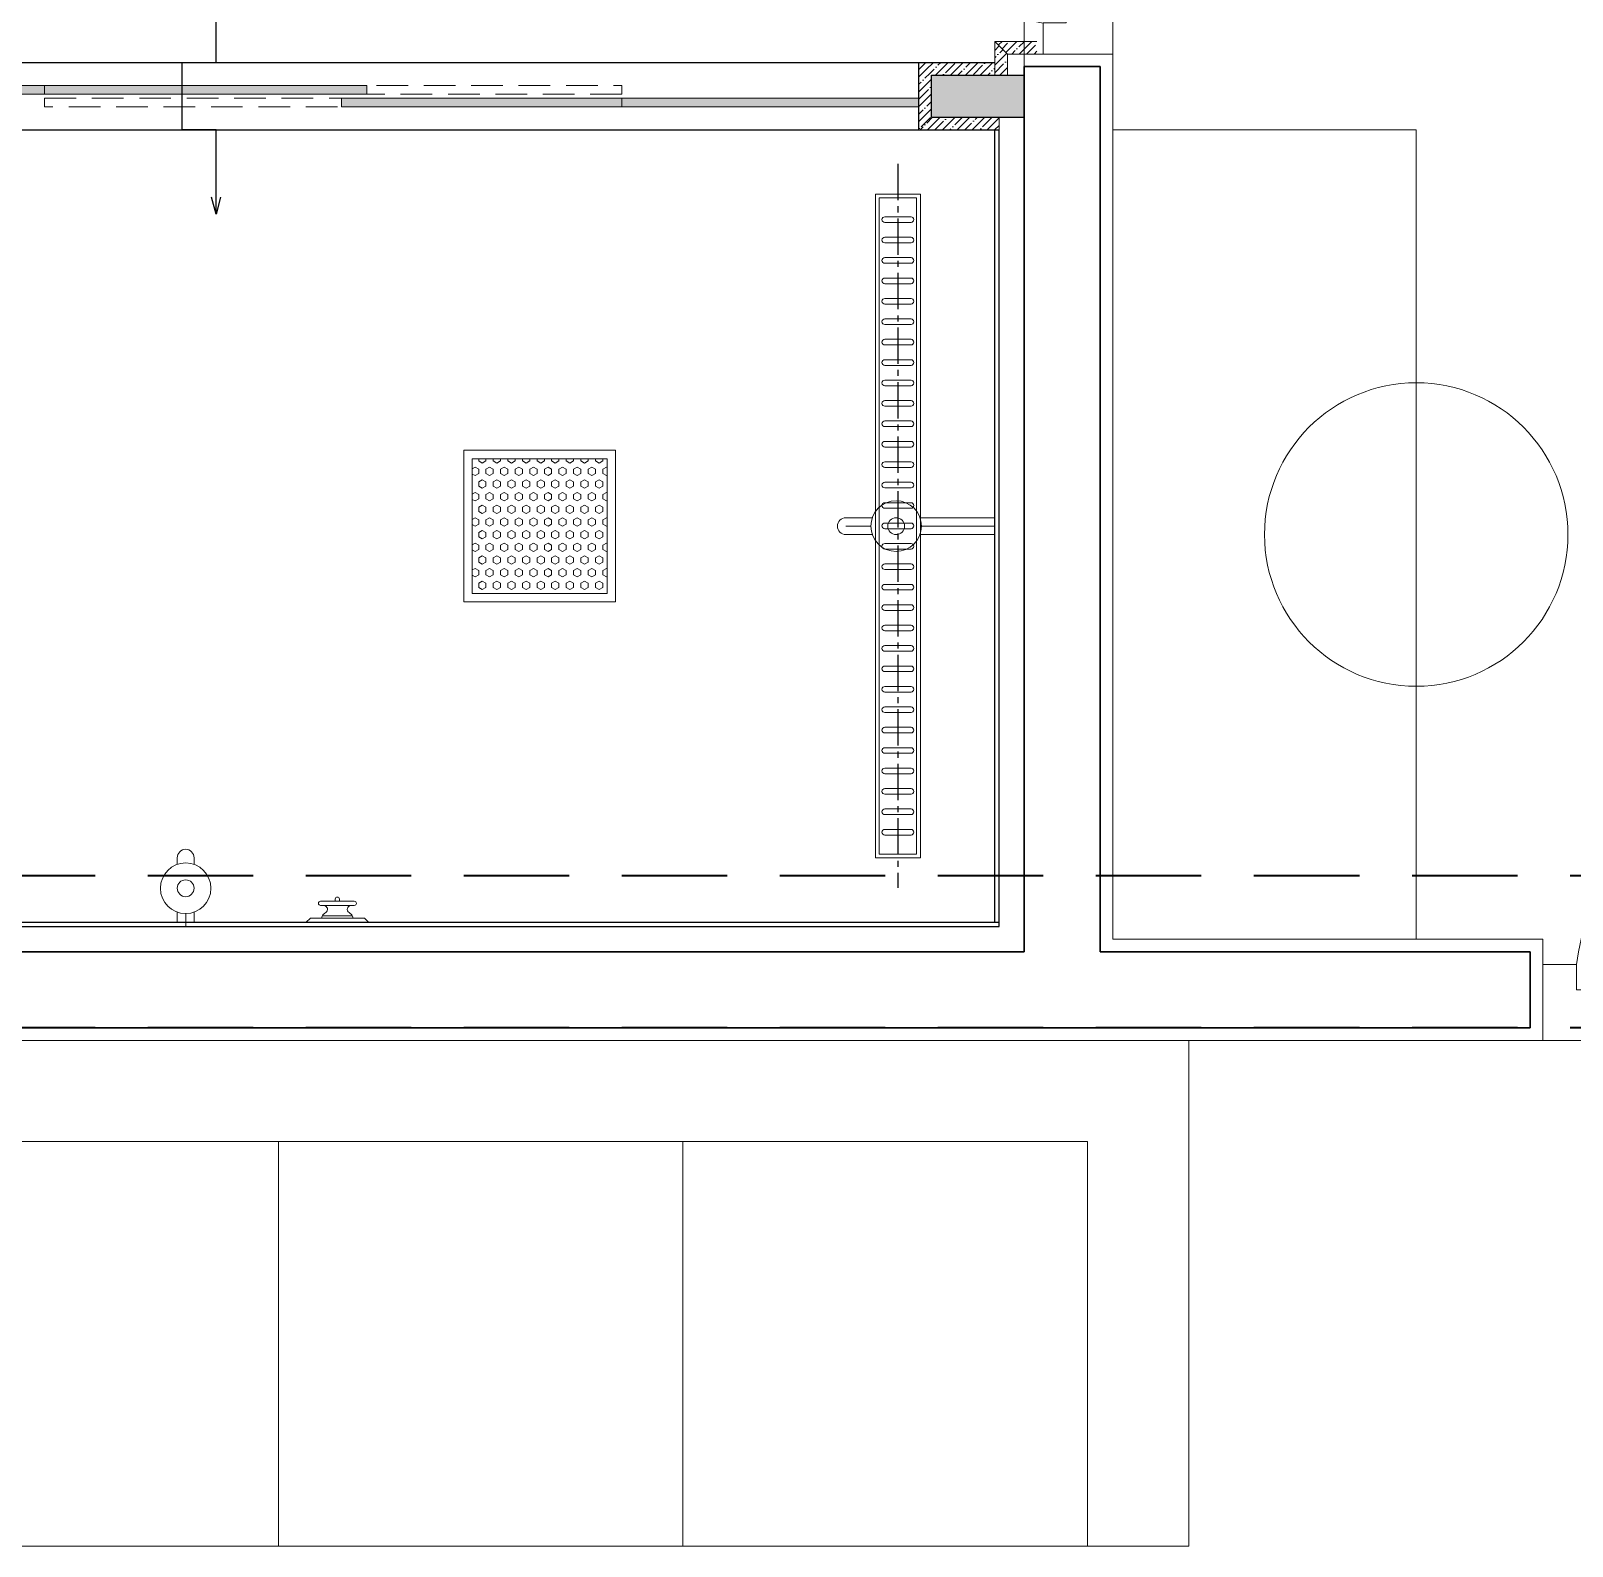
# Model space of a CAD drawing. Header units: inches. Extents: x -189347 to -188565, y -48525 to -47011.
# Drawn here: x -189185.1 to -189093.7, y -48028.6 to -47938.7 of the extents above; entities that cross this region are included whole.
import ezdxf

# ---------------------------------------------------------------- set-up
doc = ezdxf.new("R2010")
doc.units = ezdxf.units.IN
doc.header["$LTSCALE"] = 25
doc.header["$MEASUREMENT"] = 0
for name, pattern in [('ACAD_ISO10W100', [18, 12, -3, 0, -3]), ('CENTER', [2, 1.25, -0.25, 0.25, -0.25]), ('CENTER2', [1.125, 0.75, -0.125, 0.125, -0.125]), ('DASHED2', [0.375, 0.25, -0.125])]:
    doc.linetypes.add(name, pattern=pattern)
doc.layers.get('0').update_dxf_attribs({"lineweight": 0})
for name, color, linetype, lineweight in [('c.line', 160, 'ACAD_ISO10W100', 25), ('CWS', 180, 'Continuous', 18), ('FURNITURE', 251, 'Continuous', 0), ('GLASS', 7, 'Continuous', 9), ('hidden', 7, 'DASHED2', 5), ('PLASTER LINE', 1, 'Continuous', 5), ('PP--BEAM', 104, 'DASHED2', 40), ('PP-TOILET 6', 5, 'Continuous', 9), ('PP-WALL', 7, 'Continuous', 30), ('SANITARY', 212, 'Continuous', 5), ('SANITARY TXT', 7, 'Continuous', 9), ('SEC HATCH', 7, 'Continuous', 5), ('SEC. HATCH', 8, 'Continuous', 0), ('sechatch', 8, 'Continuous', 0), ('STONE', 7, 'Continuous', 9), ('TOILET ELE', 7, 'Continuous', 13), ('WIN', 22, 'Continuous', 0)]:
    doc.layers.add(name, color=color, linetype=linetype, lineweight=lineweight)
doc.layers.add('tile', color=170, linetype='Continuous')
doc.styles.add('RAJ', font='Arial Narrow.ttf')
doc.dimstyles.new('WORKING DIM', dxfattribs={"dimtxt": 4, "dimasz": 2.25, "dimexe": 1, "dimexo": 1, "dimgap": 0.5, "dimtad": 1, "dimzin": 3, "dimdsep": 46, "dimlunit": 4, "dimtxsty": 'RAJ', "dimblk1": 'ARCHTICK', "dimblk2": 'ARCHTICK', "dimsah": 1, "dimcen": 0.09375, "dimdle": 1, "dimclrd": 256, "dimclre": 256, "dimclrt": 256, "dimadec": 0, "dimazin": 0, "dimtfac": 0.75, "dimtofl": 0, "dimtmove": 1, "dimatfit": 3, "dimldrblk": 'OPEN30', "dimfxl": 1, "dimtolj": 1, "dimtzin": 0, "dimarcsym": 0})
pattern_1 = [(45, (-189201.26, -47844.99526), (-0.4419417, 0.4419417), []), (45, (-189200.8181, -47844.99526), (-0.4419417, 0.4419417), [0.78125, -0.15625, 0, -0.15625])]

# ---------------------------------------------------------------- blocks, each defined once
blk = doc.blocks.new('RAIN SHOWER')
at = {"layer": 'SANITARY'}
h = blk.add_hatch(dxfattribs=at)
h.set_pattern_fill('HEX', color=256, scale=2, style=0)
h.paths.add_polyline_path([(-4, 4), (-4, -4), (4, -4), (4, 4)])
for points in [[(-4.5, 4.5), (4.5, 4.5), (4.5, -4.5), (-4.5, -4.5)], [(-4, 4), (4, 4), (4, -4), (-4, -4)]]:
    blk.add_lwpolyline(points, close=True, dxfattribs=at)
blk = doc.blocks.new('TAP')
at = {"layer": 'SANITARY', "ltscale": 30}
for p, q in [((-0.5, -4.44), (-0.5, 0)), ((0, -4.354), (0, 0)), ((0.5, -4.44), (0.5, 0)), ((-0.5, -8.835), (-0.5, -7.268)), ((0.5, -8.835), (0.5, -7.268)), ((0, -8.835), (0, -7.354))]:
    blk.add_line(p, q, dxfattribs=at)
at = {"layer": 'SANITARY', "linetype": 'Continuous', "ltscale": 30}
for radius in [1.5, 0.5]:
    blk.add_circle((0, -5.854), radius, dxfattribs=at)
at = {"layer": 'SANITARY', "ltscale": 30}
blk.add_arc((0, -8.835), 0.5, 180, 0, dxfattribs=at)
blk = doc.blocks.new('kgjrv')
at = {"layer": 'c.line', "linetype": 'CENTER2', "ltscale": 0.115}
blk.add_line((-187121.204, -28397.161), (-187121.204, -28440.105), dxfattribs=at)
at = {"layer": 'SANITARY', "color": 8, "ltscale": 30}
for p, q in [((-187120.426, -28400.299), (-187121.982, -28400.299)), ((-187121.982, -28400.633), (-187120.426, -28400.633)), ((-187120.426, -28401.511), (-187121.982, -28401.511)), ((-187121.982, -28401.844), (-187120.426, -28401.844)), ((-187120.426, -28402.722), (-187121.982, -28402.722)), ((-187121.982, -28403.055), (-187120.426, -28403.055)), ((-187120.426, -28403.933), (-187121.982, -28403.933)), ((-187121.982, -28404.266), (-187120.426, -28404.266)), ((-187120.426, -28405.144), (-187121.982, -28405.144)), ((-187121.982, -28405.477), (-187120.426, -28405.477)), ((-187120.426, -28406.355), (-187121.982, -28406.355)), ((-187121.982, -28406.688), (-187120.426, -28406.688)), ((-187120.426, -28407.566), (-187121.982, -28407.566)), ((-187121.982, -28407.899), (-187120.426, -28407.899)), ((-187120.426, -28408.777), (-187121.982, -28408.777)), ((-187121.982, -28409.111), (-187120.426, -28409.111)), ((-187120.426, -28409.988), (-187121.982, -28409.988)), ((-187121.982, -28410.322), (-187120.426, -28410.322)), ((-187120.426, -28411.199), (-187121.982, -28411.199)), ((-187121.982, -28411.533), (-187120.426, -28411.533)), ((-187120.426, -28412.411), (-187121.982, -28412.411)), ((-187121.982, -28412.744), (-187120.426, -28412.744)), ((-187120.426, -28413.622), (-187121.982, -28413.622)), ((-187121.982, -28413.955), (-187120.426, -28413.955)), ((-187120.426, -28414.833), (-187121.982, -28414.833)), ((-187121.982, -28415.166), (-187120.426, -28415.166)), ((-187120.426, -28416.044), (-187121.982, -28416.044)), ((-187121.982, -28416.377), (-187120.426, -28416.377)), ((-187120.426, -28417.255), (-187121.982, -28417.255)), ((-187121.982, -28417.588), (-187120.426, -28417.588)), ((-187120.426, -28418.466), (-187121.982, -28418.466)), ((-187121.982, -28418.799), (-187120.426, -28418.799)), ((-187120.426, -28419.677), (-187121.982, -28419.677)), ((-187121.982, -28420.011), (-187120.426, -28420.011)), ((-187120.426, -28420.888), (-187121.982, -28420.888)), ((-187121.982, -28421.222), (-187120.426, -28421.222)), ((-187120.426, -28422.099), (-187121.982, -28422.099)), ((-187121.982, -28422.433), (-187120.426, -28422.433)), ((-187120.426, -28423.311), (-187121.982, -28423.311)), ((-187121.982, -28423.644), (-187120.426, -28423.644)), ((-187120.426, -28424.522), (-187121.982, -28424.522)), ((-187121.982, -28424.855), (-187120.426, -28424.855)), ((-187120.426, -28425.733), (-187121.982, -28425.733)), ((-187121.982, -28426.066), (-187120.426, -28426.066)), ((-187120.426, -28426.944), (-187121.982, -28426.944)), ((-187121.982, -28427.277), (-187120.426, -28427.277)), ((-187120.426, -28428.155), (-187121.982, -28428.155)), ((-187121.982, -28428.488), (-187120.426, -28428.488)), ((-187120.426, -28429.366), (-187121.982, -28429.366)), ((-187121.982, -28429.699), (-187120.426, -28429.699)), ((-187120.426, -28430.577), (-187121.982, -28430.577)), ((-187121.982, -28430.911), (-187120.426, -28430.911)), ((-187120.426, -28431.788), (-187121.982, -28431.788)), ((-187121.982, -28432.122), (-187120.426, -28432.122)), ((-187120.426, -28432.999), (-187121.982, -28432.999)), ((-187121.982, -28433.333), (-187120.426, -28433.333)), ((-187120.426, -28434.211), (-187121.982, -28434.211)), ((-187121.982, -28434.544), (-187120.426, -28434.544)), ((-187120.426, -28435.422), (-187121.982, -28435.422)), ((-187121.982, -28435.755), (-187120.426, -28435.755)), ((-187120.426, -28436.633), (-187121.982, -28436.633)), ((-187121.982, -28436.966), (-187120.426, -28436.966))]:
    blk.add_line(p, q, dxfattribs=at)
for points in [[(-187119.871, -28438.318), (-187122.537, -28438.318), (-187122.537, -28398.948), (-187119.871, -28398.948)], [(-187120.093, -28438.096), (-187122.315, -28438.096), (-187122.315, -28399.17), (-187120.093, -28399.17)]]:
    blk.add_lwpolyline(points, close=True, dxfattribs=at)
for centre, start, end in [((-187121.982, -28400.466), 90, 270), ((-187120.426, -28400.466), 270, 90), ((-187121.982, -28401.677), 90, 270), ((-187120.426, -28401.677), 270, 90), ((-187121.982, -28402.888), 90, 270), ((-187120.426, -28402.888), 270, 90), ((-187121.982, -28404.099), 90, 270), ((-187120.426, -28404.099), 270, 90), ((-187121.982, -28405.311), 90, 270), ((-187120.426, -28405.311), 270, 90), ((-187121.982, -28406.522), 90, 270), ((-187120.426, -28406.522), 270, 90), ((-187121.982, -28407.733), 90, 270), ((-187120.426, -28407.733), 270, 90), ((-187121.982, -28408.944), 90, 270), ((-187120.426, -28408.944), 270, 90), ((-187121.982, -28410.155), 90, 270), ((-187120.426, -28410.155), 270, 90), ((-187121.982, -28411.366), 90, 270), ((-187120.426, -28411.366), 270, 90), ((-187121.982, -28412.577), 90, 270), ((-187120.426, -28412.577), 270, 90), ((-187121.982, -28413.788), 90, 270), ((-187120.426, -28413.788), 270, 90), ((-187121.982, -28414.999), 90, 270), ((-187120.426, -28414.999), 270, 90), ((-187121.982, -28416.211), 90, 270), ((-187120.426, -28416.211), 270, 90), ((-187121.982, -28417.422), 90, 270), ((-187120.426, -28417.422), 270, 90), ((-187121.982, -28418.633), 90, 270), ((-187120.426, -28418.633), 270, 90), ((-187121.982, -28419.844), 90, 270), ((-187120.426, -28419.844), 270, 90), ((-187121.982, -28421.055), 90, 270), ((-187120.426, -28421.055), 270, 90), ((-187121.982, -28422.266), 90, 270), ((-187120.426, -28422.266), 270, 90), ((-187121.982, -28423.477), 90, 270), ((-187120.426, -28423.477), 270, 90), ((-187121.982, -28424.688), 90, 270), ((-187120.426, -28424.688), 270, 90), ((-187121.982, -28425.899), 90, 270), ((-187120.426, -28425.899), 270, 90), ((-187121.982, -28427.111), 90, 270), ((-187120.426, -28427.111), 270, 90), ((-187121.982, -28428.322), 90, 270), ((-187120.426, -28428.322), 270, 90), ((-187121.982, -28429.533), 90, 270), ((-187120.426, -28429.533), 270, 90), ((-187121.982, -28430.744), 90, 270), ((-187120.426, -28430.744), 270, 90), ((-187121.982, -28431.955), 90, 270), ((-187120.426, -28431.955), 270, 90), ((-187121.982, -28433.166), 90, 270), ((-187120.426, -28433.166), 270, 90), ((-187121.982, -28434.377), 90, 270), ((-187120.426, -28434.377), 270, 90), ((-187121.982, -28435.588), 90, 270), ((-187120.426, -28435.588), 270, 90), ((-187121.982, -28436.799), 90, 270), ((-187120.426, -28436.799), 270, 90)]:
    blk.add_arc(centre, 0.167, start, end, dxfattribs=at)
blk = doc.blocks.new('_ArchTick')
at = {"color": 0, "linetype": 'ByBlock', "const_width": 0.15}
blk.add_lwpolyline([(-0.5, -0.5), (0.5, 0.5)], dxfattribs=at)
blk = doc.blocks.new('_Open30')
at = {"color": 0, "linetype": 'ByBlock', "lineweight": -2}
for p, q in [((-1, 0.268), (0, 0)), ((0, 0), (-1, -0.268)), ((0, 0), (-1, 0))]:
    blk.add_line(p, q, dxfattribs=at)
blk = doc.blocks.new('HANFSHOWER')
at = {"layer": 'SANITARY', "linetype": 'Continuous', "ltscale": 30}
for p, q in [((317150.399, -97441.705), (317150.399, -97441.099)), ((317150.899, -97441.619), (317150.899, -97440.809)), ((317151.399, -97441.705), (317151.399, -97441.099)), ((317150.899, -97441.619), (317150.899, -97441.619))]:
    blk.add_line(p, q, dxfattribs=at)
at = {"layer": 'SANITARY', "ltscale": 30}
for p, q in [((317150.399, -97444.931), (317150.399, -97444.533)), ((317151.399, -97444.931), (317151.399, -97444.533))]:
    blk.add_line(p, q, dxfattribs=at)
at = {"layer": 'SANITARY', "linetype": 'Continuous', "ltscale": 30}
for radius in [1.5, 0.5]:
    blk.add_circle((317150.899, -97443.119), radius, dxfattribs=at)
at = {"layer": 'SANITARY', "ltscale": 30}
blk.add_arc((317150.899, -97444.931), 0.5, 180, 0, dxfattribs=at)
blk = doc.blocks.new('DR.ELE.')
at = {"ltscale": 30}
for p, q in [((-122457.327, 11416.197), (-122457.077, 11416.447)), ((-122457.327, 11416.197), (-122457.327, 11414.595)), ((-122457.077, 11416.447), (-122457.077, 11414.595)), ((-122458.327, 11415.595), (-122458.327, 11414.595)), ((-122458.077, 11415.595), (-122458.077, 11414.595)), ((-122457.467, 11415.488), (-122457.467, 11414.595)), ((-122458.452, 11414.72), (-122458.327, 11414.72)), ((-122458.452, 11414.47), (-122458.327, 11414.47)), ((-122458.327, 11413.595), (-122458.327, 11414.595)), ((-122458.077, 11413.595), (-122458.077, 11414.595)), ((-122457.467, 11413.701), (-122457.467, 11414.595)), ((-122457.327, 11412.993), (-122457.327, 11414.595)), ((-122457.077, 11412.743), (-122457.077, 11414.595)), ((-122457.327, 11412.993), (-122457.077, 11412.743))]:
    blk.add_line(p, q, dxfattribs=at)
for centre, start, end in [((-122458.202, 11415.595), 0, 180), ((-122458.452, 11414.595), 90, 180), ((-122458.452, 11414.595), 180, 270), ((-122458.202, 11413.595), 180, 0)]:
    blk.add_arc(centre, 0.125, start, end, dxfattribs=at)
for points in [[(-122457.327, 11415.525), (-122457.523, 11415.455), (-122457.65, 11415.286), (-122457.762, 11415.201), (-122457.917, 11415.187), (-122458.077, 11415.356)], [(-122457.327, 11413.664), (-122457.523, 11413.735), (-122457.65, 11413.903), (-122457.762, 11413.988), (-122457.917, 11414.002), (-122458.077, 11413.833)]]:
    blk.add_spline(points, degree=3, dxfattribs=at)
blk = doc.blocks.new('door')
at = {"layer": 'WIN'}
for points in [[(-188890.449, -47194.617), (-188890.449, -47164.117), (-188891.949, -47164.117), (-188891.949, -47194.617)], [(-188925.949, -47194.617), (-188923.949, -47194.617), (-188923.949, -47196.117), (-188923.449, -47196.117), (-188923.449, -47199.117), (-188923.949, -47199.117), (-188923.949, -47199.117), (-188925.949, -47199.117)], [(-188888.449, -47194.617), (-188890.449, -47194.617), (-188890.449, -47196.117), (-188890.949, -47196.117), (-188890.949, -47199.117), (-188890.449, -47199.117), (-188890.449, -47199.117), (-188888.449, -47199.117)]]:
    blk.add_lwpolyline(points, close=True, dxfattribs=at)
blk.add_arc((-188887.65, -47200.701), 36.806, 96.70841, 170.48632, dxfattribs=at)

msp = doc.modelspace()

# ---------------------------------------------------------------- hatches: boundary and pattern name
at = {"layer": 'GLASS', "ltscale": 30, "true_color": 0x00f5f5}
h = msp.add_hatch(dxfattribs=at)
h.set_pattern_fill('ANSI35,_O', color=4, angle=270)
h.set_pattern_definition([(315, (141.9624, -1375.36763), (0.1767766953, 0.1767766953), []), (315, (141.9624, -1375.5444), (0.1767766953, 0.1767766953), [0.3125, -0.0625, 0, -0.0625])])
h.paths.add_polyline_path([(-189165.1991, -47942.4925), (-189165.1991, -47941.9925), (-189199.4491, -47941.9925), (-189199.4491, -47942.4925)])
h = msp.add_hatch(dxfattribs=at)
h.set_pattern_fill('ANSI35,_O', color=4, angle=270)
h.set_pattern_definition([(315, (141.9624, -1375.11763), (0.1767766953, 0.1767766953), []), (315, (141.9624, -1375.2944), (0.1767766953, 0.1767766953), [0.3125, -0.0625, 0, -0.0625])])
h.paths.add_polyline_path([(-189166.6991, -47942.7425), (-189166.6991, -47943.2425), (-189132.4491, -47943.2425), (-189132.4491, -47942.7425)])
at = {"layer": 'SEC. HATCH', "ltscale": 30}
h = msp.add_hatch(dxfattribs=at)
h.set_pattern_fill('AR-CONC', color=256, scale=0.2, angle=270, style=0)
h.set_pattern_definition([(320, (141.9624, -1374.7426), (-0.12550427, -1.434520365), [0.15, -1.65]), (265, (141.9624, -1374.7426), (1.504384267, 0.277502667), [0.12, -1.32]), (10.4514445, (141.952, -1374.8622), (1.378879982, -1.157017693), [0.127480384, -1.402284224]), (316.1842, (142.3624, -1374.7426), (-0.331038562, -2.134482661), [0.225, -2.475]), (6.6356355, (142.3348, -1374.9205), (1.948237202, -1.869323891), [0.191220684, -2.10342752]), (261.184164, (142.3624, -1374.7426), (1.9482372, -1.86932389), [0.18, -1.980000002]), (291, (142.2624, -1374.9426), (-0.805237781, -1.193814104), [0.15, -1.65]), (236, (142.2624, -1374.9426), (1.45030009, -0.486630664), [0.12, -1.32]), (341.4514447, (142.1953, -1375.0421), (0.645062306, -1.680444753), [0.12748038, -1.402284224]), (307.5, (141.9624, -1374.74263), (0.6657877077, -0.0243197106), [0, -1.304, 0, -1.34, 0, -1.325]), (277.5, (141.9624, -1374.7426), (0.7888234238, -0.526139075), [0, -0.764, 0, -1.274, 0, -0.505]), (237.5, (141.9624, -1374.29663), (-0.0451097435, -1.0676448723), [0, -0.5, 0, -1.56, 0, -2.07]), (227.5, (141.9624, -1374.0966), (0.2002099647, -1.1663723387), [0, -0.65, 0, -1.036, 0, -1.47])])
h.paths.add_polyline_path([(-189200.1991, -47943.8675), (-189200.1991, -47941.3675), (-189205.6991, -47941.3675), (-189205.6991, -47942.3675), (-189205.6991, -47943.8675)])
h.paths.add_polyline_path([(-189126.1991, -47943.8675), (-189126.1991, -47941.3675), (-189131.6991, -47941.3675), (-189131.6991, -47943.8675)])
at = {"layer": 'sechatch'}
h = msp.add_hatch(dxfattribs=at)
h.set_pattern_fill('ANSI35', color=256, scale=2.5, style=0)
h.set_pattern_definition([(45, (141.9624, -1374.74263), (-0.4419417382, 0.4419417382), []), (45, (142.40434, -1374.74263), (-0.4419417382, 0.4419417382), [0.78125, -0.15625, 0, -0.15625])])
h.paths.add_polyline_path([(-189127.1991, -47940.1175), (-189127.9491, -47939.3675), (-189127.9491, -47941.3675), (-189127.1991, -47941.3675)])
h = msp.add_hatch(dxfattribs=at)
h.set_pattern_fill('ANSI35', color=256, scale=2.5, style=0)
h.set_pattern_definition([(45, (-189202.76, -47891.74526), (-0.4419417, 0.4419417), []), (45, (-189202.3181, -47891.74526), (-0.4419417, 0.4419417), [0.78125, -0.15625, 0, -0.15625])])
h.paths.add_polyline_path([(-189125.4491, -47939.3675), (-189127.9491, -47939.3675), (-189127.1991, -47940.1175), (-189125.4491, -47940.1175)])
h = msp.add_hatch(dxfattribs=at)
h.set_pattern_fill('ANSI35', color=256, scale=2.5, style=0)
h.set_pattern_definition(pattern_1)
h.paths.add_polyline_path([(-189127.9491, -47941.3675), (-189127.9491, -47940.6175), (-189132.4491, -47940.6175), (-189131.6991, -47941.3675)])
h = msp.add_hatch(dxfattribs=at)
h.set_pattern_fill('ANSI35', color=256, scale=2.5, style=0)
h.set_pattern_definition(pattern_1)
h.paths.add_polyline_path([(-189131.6991, -47941.3675), (-189132.4491, -47940.6175), (-189132.4491, -47944.6175), (-189131.6991, -47943.8675)])
h = msp.add_hatch(dxfattribs=at)
h.set_pattern_fill('ANSI35', color=256, scale=2.5, style=0)
h.set_pattern_definition([(45, (-189201.26, -47845.99526), (-0.4419417, 0.4419417), []), (45, (-189200.8181, -47845.99526), (-0.4419417, 0.4419417), [0.78125, -0.15625, 0, -0.15625])])
h.paths.add_polyline_path([(-189127.6991, -47944.6175), (-189127.6991, -47943.8675), (-189131.6991, -47943.8675), (-189132.4491, -47944.6175)])

# ---------------------------------------------------------------- linework, layer by layer
at = {"layer": 'FURNITURE'}
for p, q in [((-189102.9491, -47944.6175), (-189120.9491, -47944.6175)), ((-189102.9491, -47992.6175), (-189102.9491, -47944.6175)), ((-189200.4491, -47998.6175), (-189116.4491, -47998.6175)), ((-189116.4491, -47998.6175), (-189116.4491, -48028.6175)), ((-189194.4491, -48004.6175), (-189122.4491, -48004.6175)), ((-189170.4491, -48004.6175), (-189170.4491, -48028.6175)), ((-189146.4491, -48004.6175), (-189146.4491, -48028.6175)), ((-189122.4491, -48004.6175), (-189122.4491, -48028.6175)), ((-189200.4491, -48028.6175), (-189116.4491, -48028.6175))]:
    msp.add_line(p, q, dxfattribs=at)
msp.add_circle((-189102.9491, -47968.6175), 9, dxfattribs=at)
at = {"layer": 'hidden', "ltscale": 0.3}
for points in [[(-189184.3207, -47941.9925), (-189150.0707, -47941.9925), (-189150.0707, -47942.4925), (-189184.3207, -47942.4925)], [(-189184.3207, -47942.7425), (-189150.0707, -47942.7425), (-189150.0707, -47943.2425), (-189184.3207, -47943.2425)]]:
    msp.add_lwpolyline(points, close=True, dxfattribs=at)
at = {"layer": 'PLASTER LINE', "ltscale": 30}
for p, q in [((-189120.9491, -47940.1175), (-189125.4491, -47940.1175)), ((-189120.9491, -47992.6175), (-189120.9491, -47940.1175)), ((-189095.4491, -47992.6175), (-189120.9491, -47992.6175)), ((-189095.4491, -47998.6175), (-189095.4491, -47992.6175)), ((-189221.4491, -47998.6175), (-189095.4491, -47998.6175))]:
    msp.add_line(p, q, dxfattribs=at)
at = {"layer": 'PP--BEAM'}
for p, q in [((-189003.1991, -47988.8675), (-189249.1991, -47988.8675)), ((-189003.1991, -47997.8675), (-189249.1991, -47997.8675))]:
    msp.add_line(p, q, dxfattribs=at)
at = {"layer": 'PP-TOILET 6', "ltscale": 30}
msp.add_lwpolyline([(-189222.1991, -47817.8675), (-189126.1991, -47817.8675), (-189126.1991, -47993.3675), (-189205.6991, -47993.3675), (-189205.6991, -47942.3675), (-189244.6991, -47942.3675), (-189244.6991, -47871.8675), (-189222.1991, -47871.8675), (-189222.1991, -47817.8675)], dxfattribs=at)
at = {"layer": 'PP-WALL', "ltscale": 10}
for p, q in [((-189126.1991, -47940.8675), (-189121.6991, -47940.8675)), ((-189205.6991, -47993.3675), (-189126.1991, -47993.3675)), ((-189121.6991, -47993.3675), (-189096.1991, -47993.3675)), ((-189222.1991, -47997.8675), (-189096.1991, -47997.8675))]:
    msp.add_line(p, q, dxfattribs=at)
at = {"layer": 'PP-WALL'}
for p, q in [((-189126.1991, -47993.3675), (-189126.1991, -47940.8675)), ((-189121.6991, -47993.3675), (-189121.6991, -47940.8675)), ((-189096.1991, -47997.8675), (-189096.1991, -47993.3675))]:
    msp.add_line(p, q, dxfattribs=at)
at = {"layer": 'SANITARY'}
msp.add_line((-189132.4491, -47943.8675), (-189132.4491, -47941.3675), dxfattribs=at)
msp.add_line((-189132.4491, -47943.8675), (-189132.4491, -47941.3675), dxfattribs=at)
at = {"layer": 'STONE', "color": 7, "lineweight": -2, "ltscale": 30}
for p, q in [((-189132.4491, -47944.6175), (-189132.4491, -47940.6175)), ((-189131.6991, -47943.8675), (-189131.6991, -47941.3675)), ((-189132.4491, -47942.3675), (-189132.4491, -47941.8675))]:
    msp.add_line(p, q, dxfattribs=at)
at = {"layer": 'STONE', "color": 7, "lineweight": -2, "ltscale": 5}
for p, q in [((-189132.4491, -47940.6175), (-189127.9491, -47940.6175)), ((-189131.6991, -47941.3675), (-189126.1991, -47941.3675)), ((-189131.6991, -47943.8675), (-189126.1991, -47943.8675)), ((-189132.4491, -47944.6175), (-189127.6991, -47944.6175))]:
    msp.add_line(p, q, dxfattribs=at)
at = {"layer": 'tile', "ltscale": 5}
for p, q in [((-189127.9491, -47991.6175), (-189127.9491, -47944.6175)), ((-189127.6991, -47991.8675), (-189127.6991, -47944.6175)), ((-189204.1991, -47991.8675), (-189127.6991, -47991.8675)), ((-189203.9491, -47991.6175), (-189127.6991, -47991.6175))]:
    msp.add_line(p, q, dxfattribs=at)
at = {"layer": 'TOILET ELE', "ltscale": 30}
for p, q in [((-189125.4491, -47939.3675), (-189127.9491, -47939.3675)), ((-189127.1991, -47940.1175), (-189127.9491, -47939.3675)), ((-189125.4491, -47940.1175), (-189127.1991, -47940.1175)), ((-189127.6991, -47944.6175), (-189127.6991, -47943.8675))]:
    msp.add_line(p, q, dxfattribs=at)
at = {"layer": 'TOILET ELE', "color": 7, "lineweight": -2, "ltscale": 5}
for p, q in [((-189199.4491, -47940.6175), (-189132.4491, -47940.6175)), ((-189199.4491, -47944.6175), (-189132.4491, -47944.6175))]:
    msp.add_line(p, q, dxfattribs=at)
at = {"layer": 'TOILET ELE', "ltscale": 30}
for points in [[(-189127.9491, -47941.3675), (-189127.9491, -47939.3675)], [(-189127.1991, -47941.3675), (-189127.1991, -47940.1175)]]:
    msp.add_lwpolyline(points, dxfattribs=at)
for points in [[(-189199.4491, -47941.9925), (-189165.1991, -47941.9925), (-189165.1991, -47942.4925), (-189199.4491, -47942.4925)], [(-189132.4491, -47943.2425), (-189166.6991, -47943.2425), (-189166.6991, -47942.7425), (-189132.4491, -47942.7425)]]:
    msp.add_lwpolyline(points, close=True, dxfattribs=at)

# ---------------------------------------------------------------- block references
at = {"layer": 'CWS', "ltscale": 30, "xscale": 0.9200000000002484, "yscale": 0.9200000000002484, "zscale": 0.9200000000002484, "rotation": 90}
msp.add_blockref('door', (-232544.1372, 125871.7557), dxfattribs=at)
at = {"layer": 'CWS', "ltscale": 30, "rotation": 360}
msp.add_blockref('door', (-169.5, -799.5), dxfattribs=at)
at = {"layer": 'SANITARY', "xscale": -1, "rotation": 89.99999999999993}
msp.add_blockref('RAIN SHOWER', (-189154.9491, -47968.1175), dxfattribs=at)
at = {"layer": 'SANITARY', "linetype": 'Continuous', "ltscale": 30, "extrusion": (0, 0, -1), "xscale": -1, "zscale": -1, "rotation": 89.99999999999993}
msp.add_blockref('TAP', (189127.9491, -47968.1175), dxfattribs=at)
at = {"layer": 'SANITARY', "color": 1, "linetype": 'CENTER', "ltscale": 4, "xscale": -1, "rotation": 180}
msp.add_blockref('HANFSHOWER', (-506326.8484, -145432.7167), dxfattribs=at)
at = {"layer": 'SANITARY', "linetype": 'Continuous', "ltscale": 30, "xscale": -1, "rotation": 89.99999999999993}
msp.add_blockref('DR.ELE.', (-177752.3545, -170448.6943), dxfattribs=at)
at = {"layer": 'SEC HATCH', "color": 7, "lineweight": -2}
msp.add_blockref('kgjrv', (-2012.495, -19549.4722), dxfattribs=at)

# ---------------------------------------------------------------- leaders
at = {"layer": 'SANITARY TXT', "lineweight": 30}
msp.add_leader([(-189174.1477, -47949.6071), (-189174.1477, -47944.6175), (-189176.1477, -47944.6175), (-189176.1477, -47940.6175), (-189174.1477, -47940.6175), (-189174.1477, -47935.6648)], dimstyle='WORKING DIM', override={"dimasz": 1, "dimtad": 0}, dxfattribs=at)

doc.saveas('drawing.dxf')
